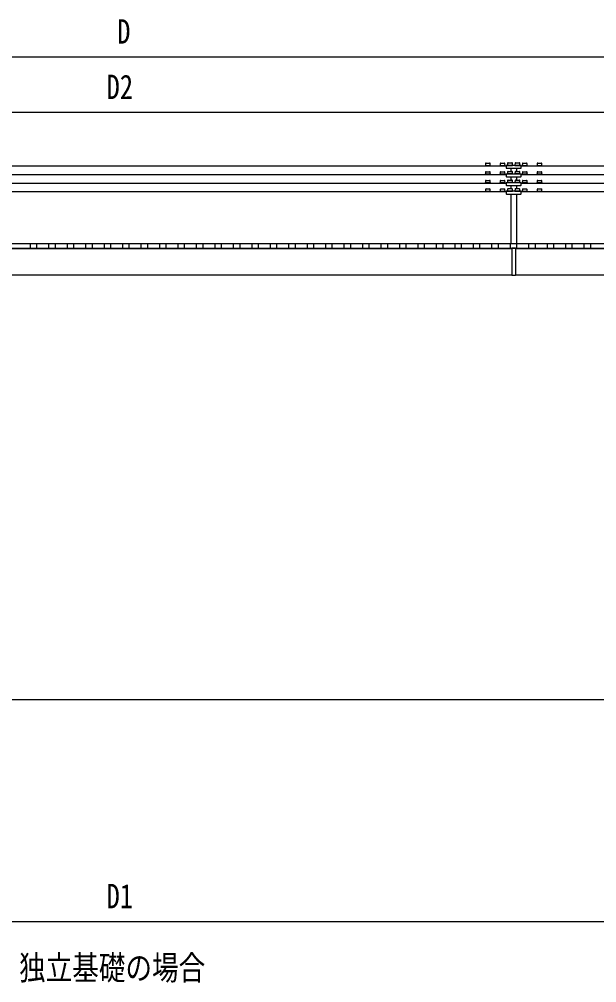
# Model space of a CAD drawing. Units: millimetres, scale not verified. Extents: x -16820 to 16820, y -11880 to 11880.
# Drawn here: x -11508 to -8379, y -4515 to 703 of the extents above; entities that cross this region are included whole.
import ezdxf
from ezdxf.enums import TextEntityAlignment as Align

# ---------------------------------------------------------------- set-up
doc = ezdxf.new("R2010")
doc.units = ezdxf.units.MM
doc.header["$LTSCALE"] = 50
for name, color, linetype in [('0-2_USER1', 3, 'Continuous'), ('0-5_YKK_13', 4, 'Continuous'), ('0-6_YKK_A1', 4, 'Continuous'), ('0-7_YKK_D', 6, 'Continuous')]:
    doc.layers.add(name, color=color, linetype=linetype)
doc.styles.add('ＭＳ ゴシック', font='')
doc.styles.get('ＭＳ ゴシック').set_extended_font_data('MS Gothic')

msp = doc.modelspace()

# ---------------------------------------------------------------- linework, layer by layer
at = {"layer": '0-5_YKK_13'}
for p, q in [((-8983.6, -89.15), (-8983.7, -90.68)), ((-8983.7, -90.68), (-8954.7, -90.68)), ((-8983.1, -88.68), (-8955.29, -88.68)), ((-8982.01, -79.5), (-8982.58, -88.68)), ((-8979.02, -76.68), (-8959.37, -76.68)), ((-8955.82, -88.68), (-8956.38, -79.5)), ((-8954.7, -90.68), (-8954.79, -89.15)), ((-8903.6, -89.15), (-8903.7, -90.68)), ((-8903.7, -90.68), (-8874.7, -90.68)), ((-8903.1, -88.68), (-8875.29, -88.68)), ((-8902.01, -79.5), (-8902.58, -88.68)), ((-8899.02, -76.68), (-8879.37, -76.68)), ((-8875.82, -88.68), (-8876.38, -79.5)), ((-8874.7, -90.68), (-8874.79, -89.15)), ((-8863.6, -87.15), (-8863.7, -88.68)), ((-8863.7, -88.68), (-8834.7, -88.68)), ((-8863.1, -86.68), (-8835.29, -86.68)), ((-8862.01, -77.5), (-8862.58, -86.68)), ((-8859.02, -74.68), (-8839.37, -74.68)), ((-8844.19, -104.08), (-8844.19, -121.31)), ((-8835.82, -86.68), (-8836.38, -77.5)), ((-8834.7, -88.68), (-8834.79, -87.15)), ((-8823.6, -87.15), (-8823.7, -88.68)), ((-8823.7, -88.68), (-8794.7, -88.68)), ((-8823.1, -86.68), (-8795.29, -86.68)), ((-8822.02, -77.5), (-8822.58, -86.68)), ((-8819.02, -74.68), (-8799.37, -74.68)), ((-8814.19, -104.08), (-8814.19, -121.31)), ((-8795.82, -86.68), (-8796.38, -77.5)), ((-8794.7, -88.68), (-8794.79, -87.15)), ((-8783.6, -89.15), (-8783.7, -90.68)), ((-8783.7, -90.68), (-8754.7, -90.68)), ((-8783.1, -88.68), (-8755.29, -88.68)), ((-8782.01, -79.5), (-8782.58, -88.68)), ((-8779.02, -76.68), (-8759.37, -76.68)), ((-8755.82, -88.68), (-8756.38, -79.5)), ((-8754.7, -90.68), (-8754.79, -89.15)), ((-8703.6, -89.15), (-8703.7, -90.68)), ((-8703.7, -90.68), (-8674.7, -90.68)), ((-8703.1, -88.68), (-8675.29, -88.68)), ((-8702.01, -79.5), (-8702.58, -88.68)), ((-8699.02, -76.68), (-8679.37, -76.68)), ((-8675.82, -88.68), (-8676.38, -79.5)), ((-8674.7, -90.68), (-8674.79, -89.15)), ((-8983.6, -135.81), (-8983.7, -137.34)), ((-8983.7, -137.34), (-8954.7, -137.34)), ((-8983.1, -135.34), (-8955.29, -135.34)), ((-8982.01, -126.15), (-8982.58, -135.34)), ((-8979.02, -123.34), (-8959.37, -123.34)), ((-8955.82, -135.34), (-8956.38, -126.15)), ((-8954.7, -137.34), (-8954.79, -135.81)), ((-8903.6, -135.81), (-8903.7, -137.34)), ((-8903.7, -137.34), (-8874.7, -137.34)), ((-8903.1, -135.34), (-8875.29, -135.34)), ((-8902.01, -126.15), (-8902.58, -135.34)), ((-8899.02, -123.34), (-8879.37, -123.34)), ((-8875.82, -135.34), (-8876.38, -126.15)), ((-8874.7, -137.34), (-8874.79, -135.81)), ((-8863.6, -133.81), (-8863.7, -135.34)), ((-8863.7, -135.34), (-8834.7, -135.34)), ((-8863.1, -133.34), (-8835.29, -133.34)), ((-8862.01, -124.15), (-8862.58, -133.34)), ((-8859.02, -121.34), (-8839.37, -121.34)), ((-8844.19, -150.74), (-8844.19, -167.96)), ((-8835.82, -133.34), (-8836.38, -124.15)), ((-8834.7, -135.34), (-8834.79, -133.81)), ((-8823.6, -133.81), (-8823.7, -135.34)), ((-8823.7, -135.34), (-8794.7, -135.34)), ((-8823.1, -133.34), (-8795.29, -133.34)), ((-8822.02, -124.15), (-8822.58, -133.34)), ((-8819.02, -121.34), (-8799.37, -121.34)), ((-8814.19, -150.74), (-8814.19, -167.96)), ((-8795.82, -133.34), (-8796.38, -124.15)), ((-8794.7, -135.34), (-8794.79, -133.81)), ((-8783.6, -135.81), (-8783.7, -137.34)), ((-8783.7, -137.34), (-8754.7, -137.34)), ((-8783.1, -135.34), (-8755.29, -135.34)), ((-8782.01, -126.15), (-8782.58, -135.34)), ((-8779.02, -123.34), (-8759.37, -123.34)), ((-8755.82, -135.34), (-8756.38, -126.15)), ((-8754.7, -137.34), (-8754.79, -135.81)), ((-8703.6, -135.81), (-8703.7, -137.34)), ((-8703.7, -137.34), (-8674.7, -137.34)), ((-8703.1, -135.34), (-8675.29, -135.34)), ((-8702.01, -126.15), (-8702.58, -135.34)), ((-8699.02, -123.34), (-8679.37, -123.34)), ((-8675.82, -135.34), (-8676.38, -126.15)), ((-8674.7, -137.34), (-8674.79, -135.81)), ((-8983.6, -182.46), (-8983.7, -184)), ((-8983.7, -184), (-8954.7, -184)), ((-8983.1, -182), (-8955.29, -182)), ((-8982.01, -172.81), (-8982.58, -182)), ((-8979.02, -170), (-8959.37, -170)), ((-8955.82, -182), (-8956.38, -172.81)), ((-8954.7, -184), (-8954.79, -182.46)), ((-8903.6, -182.46), (-8903.7, -184)), ((-8903.7, -184), (-8874.7, -184)), ((-8903.1, -182), (-8875.29, -182)), ((-8902.01, -172.81), (-8902.58, -182)), ((-8899.02, -170), (-8879.37, -170)), ((-8875.82, -182), (-8876.38, -172.81)), ((-8874.7, -184), (-8874.79, -182.46)), ((-8863.6, -180.46), (-8863.7, -182)), ((-8863.7, -182), (-8834.7, -182)), ((-8863.1, -180), (-8835.29, -180)), ((-8862.01, -170.81), (-8862.58, -180)), ((-8859.02, -168), (-8839.37, -168)), ((-8844.19, -197.4), (-8844.19, -214.62)), ((-8835.82, -180), (-8836.38, -170.81)), ((-8834.7, -182), (-8834.79, -180.46)), ((-8823.6, -180.46), (-8823.7, -182)), ((-8823.7, -182), (-8794.7, -182)), ((-8823.1, -180), (-8795.29, -180)), ((-8822.02, -170.81), (-8822.58, -180)), ((-8819.02, -168), (-8799.37, -168)), ((-8814.19, -197.4), (-8814.19, -214.62)), ((-8795.82, -180), (-8796.38, -170.81)), ((-8794.7, -182), (-8794.79, -180.46)), ((-8783.6, -182.46), (-8783.7, -184)), ((-8783.7, -184), (-8754.7, -184)), ((-8783.1, -182), (-8755.29, -182)), ((-8782.01, -172.81), (-8782.58, -182)), ((-8779.02, -170), (-8759.37, -170)), ((-8755.82, -182), (-8756.38, -172.81)), ((-8754.7, -184), (-8754.79, -182.46)), ((-8703.6, -182.46), (-8703.7, -184)), ((-8703.7, -184), (-8674.7, -184)), ((-8703.1, -182), (-8675.29, -182)), ((-8702.01, -172.81), (-8702.58, -182)), ((-8699.02, -170), (-8679.37, -170)), ((-8675.82, -182), (-8676.38, -172.81)), ((-8674.7, -184), (-8674.79, -182.46)), ((-8983.6, -229.09), (-8983.7, -230.62)), ((-8983.7, -230.62), (-8954.7, -230.62)), ((-8983.1, -228.62), (-8955.29, -228.62)), ((-8982.01, -219.44), (-8982.58, -228.62)), ((-8979.02, -216.62), (-8959.37, -216.62)), ((-8955.82, -228.62), (-8956.38, -219.44)), ((-8954.7, -230.62), (-8954.79, -229.09)), ((-8903.6, -229.09), (-8903.7, -230.62)), ((-8903.7, -230.62), (-8874.7, -230.62)), ((-8903.1, -228.62), (-8875.29, -228.62)), ((-8902.01, -219.44), (-8902.58, -228.62)), ((-8899.02, -216.62), (-8879.37, -216.62)), ((-8875.82, -228.62), (-8876.38, -219.44)), ((-8874.7, -230.62), (-8874.79, -229.09)), ((-8863.6, -227.09), (-8863.7, -228.62)), ((-8863.7, -228.62), (-8834.7, -228.62)), ((-8863.1, -226.62), (-8835.29, -226.62)), ((-8862.01, -217.44), (-8862.58, -226.62)), ((-8859.02, -214.62), (-8839.37, -214.62)), ((-8844.19, -244.02), (-8844.19, -511.02)), ((-8835.82, -226.62), (-8836.38, -217.44)), ((-8834.7, -228.62), (-8834.79, -227.09)), ((-8823.6, -227.09), (-8823.7, -228.62)), ((-8823.7, -228.62), (-8794.7, -228.62)), ((-8823.1, -226.62), (-8795.29, -226.62)), ((-8822.02, -217.44), (-8822.58, -226.62)), ((-8819.02, -214.62), (-8799.37, -214.62)), ((-8814.19, -244.02), (-8814.19, -511.02)), ((-8795.82, -226.62), (-8796.38, -217.44)), ((-8794.7, -228.62), (-8794.79, -227.09)), ((-8783.6, -229.09), (-8783.7, -230.62)), ((-8783.7, -230.62), (-8754.7, -230.62)), ((-8783.1, -228.62), (-8755.29, -228.62)), ((-8782.01, -219.44), (-8782.58, -228.62)), ((-8779.02, -216.62), (-8759.37, -216.62)), ((-8755.82, -228.62), (-8756.38, -219.44)), ((-8754.7, -230.62), (-8754.79, -229.09)), ((-8703.6, -229.09), (-8703.7, -230.62)), ((-8703.7, -230.62), (-8674.7, -230.62)), ((-8703.1, -228.62), (-8675.29, -228.62)), ((-8702.01, -219.44), (-8702.58, -228.62)), ((-8699.02, -216.62), (-8679.37, -216.62)), ((-8675.82, -228.62), (-8676.38, -219.44)), ((-8674.7, -230.62), (-8674.79, -229.09)), ((-8844.19, -511.02), (-8814.19, -511.02)), ((-8839.2, -536.47), (-8839.2, -685.27)), ((-8819.2, -536.47), (-8839.2, -536.47)), ((-8819.2, -538.07), (-8839.2, -538.07)), ((-8819.2, -536.47), (-8819.2, -685.27)), ((-8819.2, -685.27), (-8839.2, -685.27))]:
    msp.add_line(p, q, dxfattribs=at)
for points in [[(-8983.7, -90.68), (-8954.7, -90.68), (-8954.7, -91.08), (-8983.7, -91.08)], [(-8903.7, -90.68), (-8874.7, -90.68), (-8874.7, -91.08), (-8903.7, -91.08)], [(-8868.2, -104.08), (-8790.2, -104.08), (-8789.2, -103.08), (-8789.2, -89.08), (-8869.2, -89.08), (-8869.2, -103.08)], [(-8863.7, -88.68), (-8834.7, -88.68), (-8834.7, -89.08), (-8863.7, -89.08)], [(-8823.7, -88.68), (-8794.7, -88.68), (-8794.7, -89.08), (-8823.7, -89.08)], [(-8783.7, -90.68), (-8754.7, -90.68), (-8754.7, -91.08), (-8783.7, -91.08)], [(-8703.7, -90.68), (-8674.7, -90.68), (-8674.7, -91.08), (-8703.7, -91.08)], [(-8983.7, -137.34), (-8954.7, -137.34), (-8954.7, -137.74), (-8983.7, -137.74)], [(-8903.7, -137.34), (-8874.7, -137.34), (-8874.7, -137.74), (-8903.7, -137.74)], [(-8868.2, -150.74), (-8790.2, -150.74), (-8789.2, -149.74), (-8789.2, -135.74), (-8869.2, -135.74), (-8869.2, -149.74)], [(-8863.7, -135.34), (-8834.7, -135.34), (-8834.7, -135.74), (-8863.7, -135.74)], [(-8823.7, -135.34), (-8794.7, -135.34), (-8794.7, -135.74), (-8823.7, -135.74)], [(-8783.7, -137.34), (-8754.7, -137.34), (-8754.7, -137.74), (-8783.7, -137.74)], [(-8703.7, -137.34), (-8674.7, -137.34), (-8674.7, -137.74), (-8703.7, -137.74)], [(-8983.7, -184), (-8954.7, -184), (-8954.7, -184.4), (-8983.7, -184.4)], [(-8903.7, -184), (-8874.7, -184), (-8874.7, -184.4), (-8903.7, -184.4)], [(-8868.2, -197.4), (-8790.2, -197.4), (-8789.2, -196.4), (-8789.2, -182.4), (-8869.2, -182.4), (-8869.2, -196.4)], [(-8863.7, -182), (-8834.7, -182), (-8834.7, -182.4), (-8863.7, -182.4)], [(-8823.7, -182), (-8794.7, -182), (-8794.7, -182.4), (-8823.7, -182.4)], [(-8783.7, -184), (-8754.7, -184), (-8754.7, -184.4), (-8783.7, -184.4)], [(-8703.7, -184), (-8674.7, -184), (-8674.7, -184.4), (-8703.7, -184.4)], [(-8983.7, -230.62), (-8954.7, -230.62), (-8954.7, -231.02), (-8983.7, -231.02)], [(-8903.7, -230.62), (-8874.7, -230.62), (-8874.7, -231.02), (-8903.7, -231.02)], [(-8868.2, -244.02), (-8790.2, -244.02), (-8789.2, -243.02), (-8789.2, -229.02), (-8869.2, -229.02), (-8869.2, -243.02)], [(-8863.7, -228.62), (-8834.7, -228.62), (-8834.7, -229.02), (-8863.7, -229.02)], [(-8823.7, -228.62), (-8794.7, -228.62), (-8794.7, -229.02), (-8823.7, -229.02)], [(-8783.7, -230.62), (-8754.7, -230.62), (-8754.7, -231.02), (-8783.7, -231.02)], [(-8703.7, -230.62), (-8674.7, -230.62), (-8674.7, -231.02), (-8703.7, -231.02)]]:
    msp.add_lwpolyline(points, close=True, dxfattribs=at)
for centre, radius, start, end in [((-8983.1, -89.18), 0.5, 90, 176.5), ((-8979.02, -79.68), 3, 90, 176.5), ((-8959.37, -79.68), 3, 3.5, 90), ((-8955.29, -89.18), 0.5, 3.5, 90), ((-8903.1, -89.18), 0.5, 90, 176.5), ((-8899.02, -79.68), 3, 90, 176.5), ((-8879.37, -79.68), 3, 3.5, 90), ((-8875.29, -89.18), 0.5, 3.5, 90), ((-8863.1, -87.18), 0.5, 90, 176.5), ((-8859.02, -77.68), 3, 90, 176.5), ((-8839.37, -77.68), 3, 3.5, 90), ((-8835.29, -87.18), 0.5, 3.5, 90), ((-8823.1, -87.18), 0.5, 90, 176.5), ((-8819.02, -77.68), 3, 90, 176.5), ((-8799.37, -77.68), 3, 3.5, 90), ((-8795.29, -87.18), 0.5, 3.5, 90), ((-8783.1, -89.18), 0.5, 90, 176.5), ((-8779.02, -79.68), 3, 90, 176.5), ((-8759.37, -79.68), 3, 3.5, 90), ((-8755.29, -89.18), 0.5, 3.5, 90), ((-8703.1, -89.18), 0.5, 90, 176.5), ((-8699.02, -79.68), 3, 90, 176.5), ((-8679.37, -79.68), 3, 3.5, 90), ((-8675.29, -89.18), 0.5, 3.5, 90), ((-8983.1, -135.84), 0.5, 90, 176.5), ((-8979.02, -126.34), 3, 90, 176.5), ((-8959.37, -126.34), 3, 3.5, 90), ((-8955.29, -135.84), 0.5, 3.5, 90), ((-8903.1, -135.84), 0.5, 90, 176.5), ((-8899.02, -126.34), 3, 90, 176.5), ((-8879.37, -126.34), 3, 3.5, 90), ((-8875.29, -135.84), 0.5, 3.5, 90), ((-8863.1, -133.84), 0.5, 90, 176.5), ((-8859.02, -124.34), 3, 90, 176.5), ((-8839.37, -124.34), 3, 3.5, 90), ((-8835.29, -133.84), 0.5, 3.5, 90), ((-8823.1, -133.84), 0.5, 90, 176.5), ((-8819.02, -124.34), 3, 90, 176.5), ((-8799.37, -124.34), 3, 3.5, 90), ((-8795.29, -133.84), 0.5, 3.5, 90), ((-8783.1, -135.84), 0.5, 90, 176.5), ((-8779.02, -126.34), 3, 90, 176.5), ((-8759.37, -126.34), 3, 3.5, 90), ((-8755.29, -135.84), 0.5, 3.5, 90), ((-8703.1, -135.84), 0.5, 90, 176.5), ((-8699.02, -126.34), 3, 90, 176.5), ((-8679.37, -126.34), 3, 3.5, 90), ((-8675.29, -135.84), 0.5, 3.5, 90), ((-8983.1, -182.5), 0.5, 90, 176.5), ((-8979.02, -173), 3, 90, 176.5), ((-8959.37, -173), 3, 3.5, 90), ((-8955.29, -182.5), 0.5, 3.5, 90), ((-8903.1, -182.5), 0.5, 90, 176.5), ((-8899.02, -173), 3, 90, 176.5), ((-8879.37, -173), 3, 3.5, 90), ((-8875.29, -182.5), 0.5, 3.5, 90), ((-8863.1, -180.5), 0.5, 90, 176.5), ((-8859.02, -171), 3, 90, 176.5), ((-8839.37, -171), 3, 3.5, 90), ((-8835.29, -180.5), 0.5, 3.5, 90), ((-8823.1, -180.5), 0.5, 90, 176.5), ((-8819.02, -171), 3, 90, 176.5), ((-8799.37, -171), 3, 3.5, 90), ((-8795.29, -180.5), 0.5, 3.5, 90), ((-8783.1, -182.5), 0.5, 90, 176.5), ((-8779.02, -173), 3, 90, 176.5), ((-8759.37, -173), 3, 3.5, 90), ((-8755.29, -182.5), 0.5, 3.5, 90), ((-8703.1, -182.5), 0.5, 90, 176.5), ((-8699.02, -173), 3, 90, 176.5), ((-8679.37, -173), 3, 3.5, 90), ((-8675.29, -182.5), 0.5, 3.5, 90), ((-8983.1, -229.12), 0.5, 90, 176.5), ((-8979.02, -219.62), 3, 90, 176.5), ((-8959.37, -219.62), 3, 3.5, 90), ((-8955.29, -229.12), 0.5, 3.5, 90), ((-8903.1, -229.12), 0.5, 90, 176.5), ((-8899.02, -219.62), 3, 90, 176.5), ((-8879.37, -219.62), 3, 3.5, 90), ((-8875.29, -229.12), 0.5, 3.5, 90), ((-8863.1, -227.12), 0.5, 90, 176.5), ((-8859.02, -217.62), 3, 90, 176.5), ((-8839.37, -217.62), 3, 3.5, 90), ((-8835.29, -227.12), 0.5, 3.5, 90), ((-8823.1, -227.12), 0.5, 90, 176.5), ((-8819.02, -217.62), 3, 90, 176.5), ((-8799.37, -217.62), 3, 3.5, 90), ((-8795.29, -227.12), 0.5, 3.5, 90), ((-8783.1, -229.12), 0.5, 90, 176.5), ((-8779.02, -219.62), 3, 90, 176.5), ((-8759.37, -219.62), 3, 3.5, 90), ((-8755.29, -229.12), 0.5, 3.5, 90), ((-8703.1, -229.12), 0.5, 90, 176.5), ((-8699.02, -219.62), 3, 90, 176.5), ((-8679.37, -219.62), 3, 3.5, 90), ((-8675.29, -229.12), 0.5, 3.5, 90)]:
    msp.add_arc(centre, radius, start, end, dxfattribs=at)
at = {"layer": '0-6_YKK_A1'}
for p, q in [((-14829.2, -91.08), (-8869.2, -91.08)), ((-8789.2, -91.08), (-7029.2, -91.08)), ((-14829.2, -137.74), (-8869.2, -137.74)), ((-8789.2, -137.74), (-7029.2, -137.74)), ((-14829.2, -184.4), (-8869.2, -184.4)), ((-8789.2, -184.4), (-7029.2, -184.4)), ((-14829.2, -231.02), (-8869.2, -231.02)), ((-8789.2, -231.02), (-7029.2, -231.02)), ((-14829.2, -511.02), (-7029.2, -511.02)), ((-11446.7, -537.05), (-11446.7, -511.02)), ((-11411.7, -537.05), (-11411.7, -511.02)), ((-11346.7, -537.05), (-11346.7, -511.02)), ((-11311.7, -537.05), (-11311.7, -511.02)), ((-11246.7, -537.05), (-11246.7, -511.02)), ((-11211.7, -537.05), (-11211.7, -511.02)), ((-11146.7, -537.05), (-11146.7, -511.02)), ((-11111.7, -537.05), (-11111.7, -511.02)), ((-11046.7, -537.05), (-11046.7, -511.02)), ((-11011.7, -537.05), (-11011.7, -511.02)), ((-10946.7, -537.05), (-10946.7, -511.02)), ((-10911.7, -537.05), (-10911.7, -511.02)), ((-10846.7, -537.05), (-10846.7, -511.02)), ((-10811.7, -537.05), (-10811.7, -511.02)), ((-10746.7, -537.05), (-10746.7, -511.02)), ((-10711.7, -537.05), (-10711.7, -511.02)), ((-10646.7, -537.05), (-10646.7, -511.02)), ((-10611.7, -537.05), (-10611.7, -511.02)), ((-10546.7, -537.05), (-10546.7, -511.02)), ((-10511.7, -537.05), (-10511.7, -511.02)), ((-10446.7, -537.05), (-10446.7, -511.02)), ((-10411.7, -537.05), (-10411.7, -511.02)), ((-10346.7, -537.05), (-10346.7, -511.02)), ((-10311.7, -537.05), (-10311.7, -511.02)), ((-10246.7, -537.05), (-10246.7, -511.02)), ((-10211.7, -537.05), (-10211.7, -511.02)), ((-10146.7, -537.05), (-10146.7, -511.02)), ((-10111.7, -537.05), (-10111.7, -511.02)), ((-10046.7, -537.05), (-10046.7, -511.02)), ((-10011.7, -537.05), (-10011.7, -511.02)), ((-9946.7, -537.05), (-9946.7, -511.02)), ((-9911.7, -537.05), (-9911.7, -511.02)), ((-9846.7, -537.05), (-9846.7, -511.02)), ((-9811.7, -537.05), (-9811.7, -511.02)), ((-9746.7, -537.05), (-9746.7, -511.02)), ((-9711.7, -537.05), (-9711.7, -511.02)), ((-9646.7, -537.05), (-9646.7, -511.02)), ((-9611.7, -537.05), (-9611.7, -511.02)), ((-9546.7, -537.05), (-9546.7, -511.02)), ((-9511.7, -537.05), (-9511.7, -511.02)), ((-9446.7, -537.05), (-9446.7, -511.02)), ((-9411.7, -537.05), (-9411.7, -511.02)), ((-9346.7, -537.05), (-9346.7, -511.02)), ((-9311.7, -537.05), (-9311.7, -511.02)), ((-9246.7, -537.05), (-9246.7, -511.02)), ((-9211.7, -537.05), (-9211.7, -511.02)), ((-9146.7, -537.05), (-9146.7, -511.02)), ((-9111.7, -537.05), (-9111.7, -511.02)), ((-9046.7, -537.05), (-9046.7, -511.02)), ((-9011.7, -537.05), (-9011.7, -511.02)), ((-8946.7, -537.05), (-8946.7, -511.02)), ((-8911.7, -537.05), (-8911.7, -511.02)), ((-8846.7, -537.05), (-8846.7, -511.02)), ((-8811.7, -537.05), (-8811.7, -511.02)), ((-8746.7, -537.05), (-8746.7, -511.02)), ((-8711.7, -537.05), (-8711.7, -511.02)), ((-8646.7, -537.05), (-8646.7, -511.02)), ((-8611.7, -537.05), (-8611.7, -511.02)), ((-8546.7, -537.05), (-8546.7, -511.02)), ((-8511.7, -537.05), (-8511.7, -511.02)), ((-8446.7, -537.05), (-8446.7, -511.02)), ((-8411.7, -537.05), (-8411.7, -511.02)), ((-14652.2, -537.05), (-8839.2, -537.05)), ((-14647.5, -538.6), (-8839.2, -538.6)), ((-8819.2, -537.05), (-7194.2, -537.05)), ((-8819.2, -538.6), (-7210.89, -538.6)), ((-8839.2, -683.48), (-14647.5, -683.48)), ((-7210.89, -683.48), (-8819.2, -683.48)), ((-7155.2, -2983.48), (-14703.2, -2983.48))]:
    msp.add_line(p, q, dxfattribs=at)
at = {"layer": '0-7_YKK_D'}
for p, q in [((-14669.2, 498.92), (-7189.2, 498.92)), ((-14664.2, 198.92), (-7194.2, 198.92)), ((-14765.7, -4183.48), (-7092.7, -4183.48))]:
    msp.add_line(p, q, dxfattribs=at)

# ---------------------------------------------------------------- texts
at = {"layer": '0-2_USER1', "style": 'ＭＳ ゴシック', "width": 0.8}
msp.add_text('独立基礎の場合', height=132, dxfattribs=at).set_placement((-11508.78, -4539.42), align=Align.BOTTOM_LEFT)
at = {"layer": '0-7_YKK_D', "style": 'ＭＳ ゴシック', "width": 0.8}
for s, p in [('D', (-10977.2, 530.92)), ('D2', (-11034.8, 230.92)), ('D1', (-11034.8, -4151.48))]:
    msp.add_text(s, height=132, dxfattribs=at).set_placement(p, align=Align.BOTTOM_LEFT)

doc.saveas('drawing.dxf')
